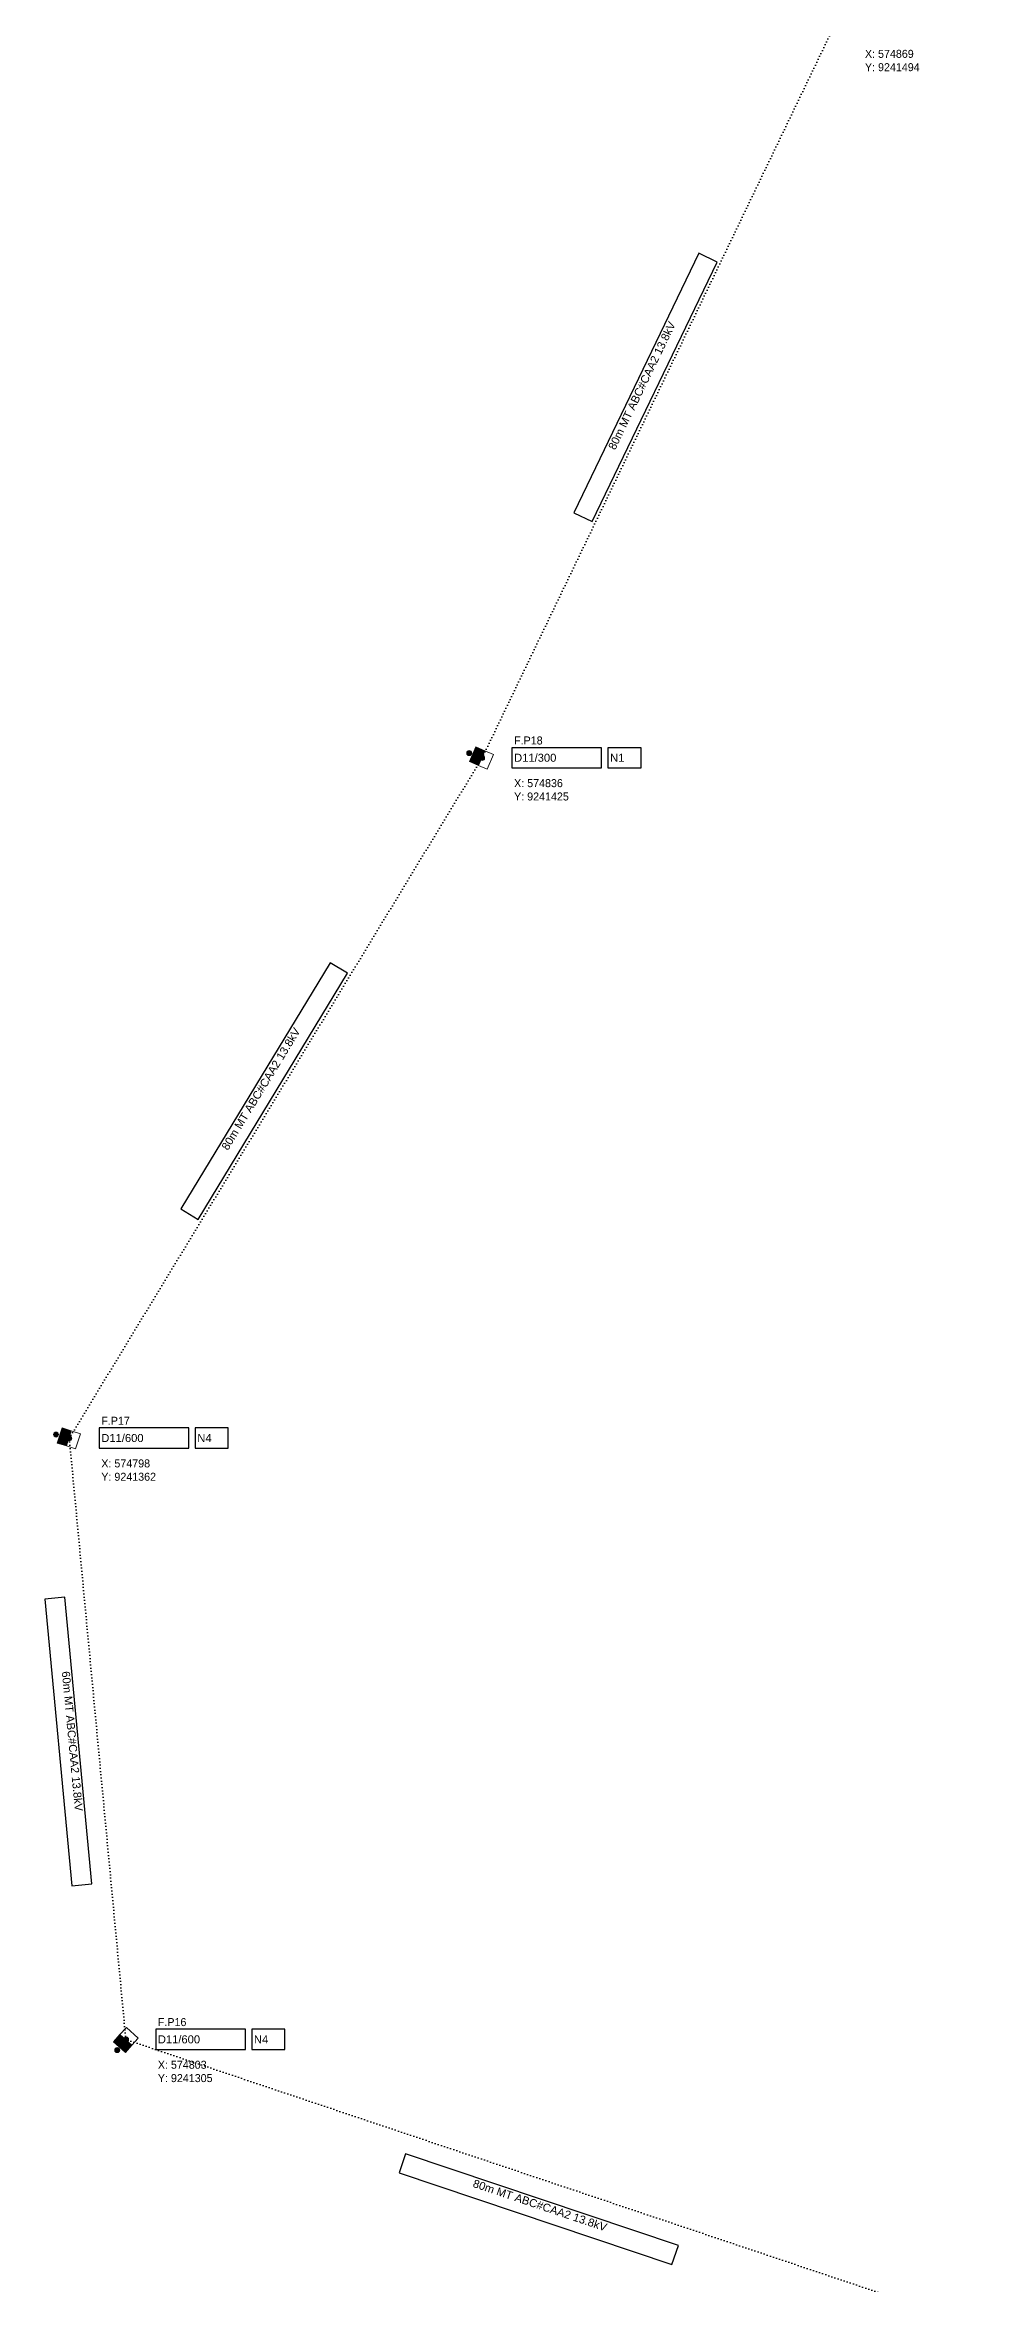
# Model space of a CAD drawing. Header units: metres. Extents: x 574368 to 575203, y 9240500 to 9242162.
# Drawn here: x 574803.6 to 574977.1, y 9241323.5 to 9241743.1 of the extents above; entities that cross this region are included whole.
import ezdxf

# ---------------------------------------------------------------- set-up
doc = ezdxf.new("R2010")
doc.units = ezdxf.units.M
doc.linetypes.add('DOT', pattern=[0.508, 0, -0.508])
for name, color, linetype in [('PONTO FOTO', 4, 'CONTINUOUS'), ('REDE PRIMARIA - Instalar', 1, 'DOT'), ('TEXTOS A IMPLANTAR', 1, 'CONTINUOUS')]:
    doc.layers.add(name, color=color, linetype=linetype)
doc.styles.add('ARIAL', font='arial.ttf')

# ---------------------------------------------------------------- blocks, each defined once
blk = doc.blocks.new('Clipboard8027')
h = blk.add_hatch(color=7)
h.dxf.hatch_style = 2
h.paths.add_polyline_path([(3, 1.81), (3.01, 0.01), (0.01, 0), (0, 1.8)])
at = {"color": 7, "lineweight": 0}
for points in [[(3, 1.81), (3, 3.61), (0, 3.6), (0, 1.8)], [(3, 1.81), (3.01, 0.01), (0.01, 0), (0, 1.8)], [(3.01, 0.01), (3, 1.81), (0, 1.8), (0.01, 0)]]:
    blk.add_lwpolyline(points, close=True, dxfattribs=at)
blk = doc.blocks.new('Clipboard4108')
h = blk.add_hatch(color=7)
edge = h.paths.add_edge_path()
edge.add_arc((0.463903, 0.463903), 0.463903, 74.00623623, 434.00623623)
h = blk.add_hatch(color=7)
edge = h.paths.add_edge_path()
edge.add_arc((0.463903, 0.463903), 0.463903, 74.00623623, 434.00623623)
at = {"color": 7, "lineweight": 0}
blk.add_circle((0.463903, 0.463903), 0.463903, dxfattribs=at)
blk.add_circle((0.463903, 0.463903), 0.463903, dxfattribs=at)
blk = doc.blocks.new('Clipboard8442')
at = {"color": 1}
for name, p in [('Clipboard8027', (0, 0)), ('Clipboard4108', (1.001781, 1.431733))]:
    blk.add_blockref(name, p, dxfattribs=at)
blk = doc.blocks.new('PosteDtProjetado')
at = {"color": 1}
for name, p in [('Clipboard8442', (-1.425918, -1.873274)), ('Clipboard4108', (-0.312482, -3.031129))]:
    blk.add_blockref(name, p, dxfattribs=at)

msp = doc.modelspace()

# ---------------------------------------------------------------- linework, layer by layer
at = {"layer": 'REDE PRIMARIA - Instalar'}
for points in [[(574885.62, 9241609.41), (574951.39, 9241746.12)], [(574808.24, 9241481.89), (574885.62, 9241609.41)], [(574818.84, 9241369.17), (574808.24, 9241481.89)], [(574977.12, 9241315.97), (574818.84, 9241369.17)]]:
    msp.add_lwpolyline(points, dxfattribs=at)
at = {"layer": 'TEXTOS A IMPLANTAR'}
for points in [[(574906.27, 9241653.71), (574929.66, 9241702.34), (574926.24, 9241703.99), (574902.84, 9241655.35), (574906.27, 9241653.71)], [(574891.22, 9241607.51), (574908.02, 9241607.51), (574908.02, 9241611.31), (574891.22, 9241611.31), (574891.22, 9241607.51)], [(574909.22, 9241607.51), (574915.44, 9241607.51), (574915.44, 9241611.31), (574909.22, 9241611.31), (574909.22, 9241607.51)], [(574832.42, 9241522.89), (574860.41, 9241569.03), (574857.17, 9241571), (574829.17, 9241524.86), (574832.42, 9241522.89)], [(574813.84, 9241479.99), (574830.64, 9241479.99), (574830.64, 9241483.79), (574813.84, 9241483.79), (574813.84, 9241479.99)], [(574831.84, 9241479.99), (574838.05, 9241479.99), (574838.05, 9241483.79), (574831.84, 9241483.79), (574831.84, 9241479.99)], [(574803.64, 9241451.7), (574808.7, 9241397.97), (574812.48, 9241398.33), (574807.43, 9241452.06), (574803.64, 9241451.7)], [(574824.44, 9241367.27), (574841.25, 9241367.27), (574841.25, 9241371.07), (574824.44, 9241371.07), (574824.44, 9241367.27)], [(574842.45, 9241367.27), (574848.66, 9241367.27), (574848.66, 9241371.07), (574842.45, 9241371.07), (574842.45, 9241367.27)], [(574870.05, 9241344.15), (574921.2, 9241326.96), (574922.41, 9241330.56), (574871.26, 9241347.75), (574870.05, 9241344.15)]]:
    msp.add_lwpolyline(points, close=True, dxfattribs=at)

# ---------------------------------------------------------------- block references
for p, rotation in [((574885.62, 9241609.41), 246.4096550157234), ((574808.24, 9241481.89), 251.82342148879516), ((574818.84, 9241369.17), 317.87090491671563)]:
    msp.add_blockref('PosteDtProjetado', p, dxfattribs=dict(rotation=rotation))

# ---------------------------------------------------------------- texts
at = {"char_height": 1.5, "attachment_point": 1}
for s, insert in [('X: 574869\\PY: 9241494', (574957.39, 9241742.12)), ('X: 574836\\PY: 9241425', (574891.62, 9241605.41)), ('X: 574798\\PY: 9241362', (574814.24, 9241477.89)), ('X: 574803\\PY: 9241305', (574824.84, 9241365.17))]:
    msp.add_mtext(s, dxfattribs=dict(at, insert=insert))
at = {"layer": 'PONTO FOTO', "color": 5, "char_height": 1.5, "attachment_point": 1}
for s, insert in [('F.P18', (574891.62, 9241613.41)), ('F.P17', (574814.24, 9241485.89)), ('F.P16', (574824.84, 9241373.17))]:
    msp.add_mtext(s, dxfattribs=dict(at, insert=insert))
at = {"layer": 'TEXTOS A IMPLANTAR', "char_height": 1.5, "attachment_point": 2, "style": 'Arial'}
for s, insert, rotation in [('80m MT ABC#CAA2 13.8kV', (574914.9, 9241679.5), 64.3098), ('80m MT ABC#CAA2 13.8kV', (574843.51, 9241547.73), 58.7479), ('60m MT ABC#CAA2 13.8kV', (574809.56, 9241425.15), 275.3752), ('80m MT ABC#CAA2 13.8kV', (574896.71, 9241338.78), 341.4239)]:
    msp.add_mtext(s, dxfattribs=dict(at, insert=insert, rotation=rotation))
at = {"layer": 'TEXTOS A IMPLANTAR', "char_height": 1.5, "attachment_point": 4, "style": 'Arial'}
for s, insert in [('D11/300', (574891.62, 9241609.41)), ('N1', (574909.62, 9241609.41)), ('D11/600', (574814.24, 9241481.89)), ('N4', (574832.24, 9241481.89)), ('D11/600', (574824.84, 9241369.17)), ('N4', (574842.85, 9241369.17))]:
    msp.add_mtext(s, dxfattribs=dict(at, insert=insert))

doc.saveas('drawing.dxf')
